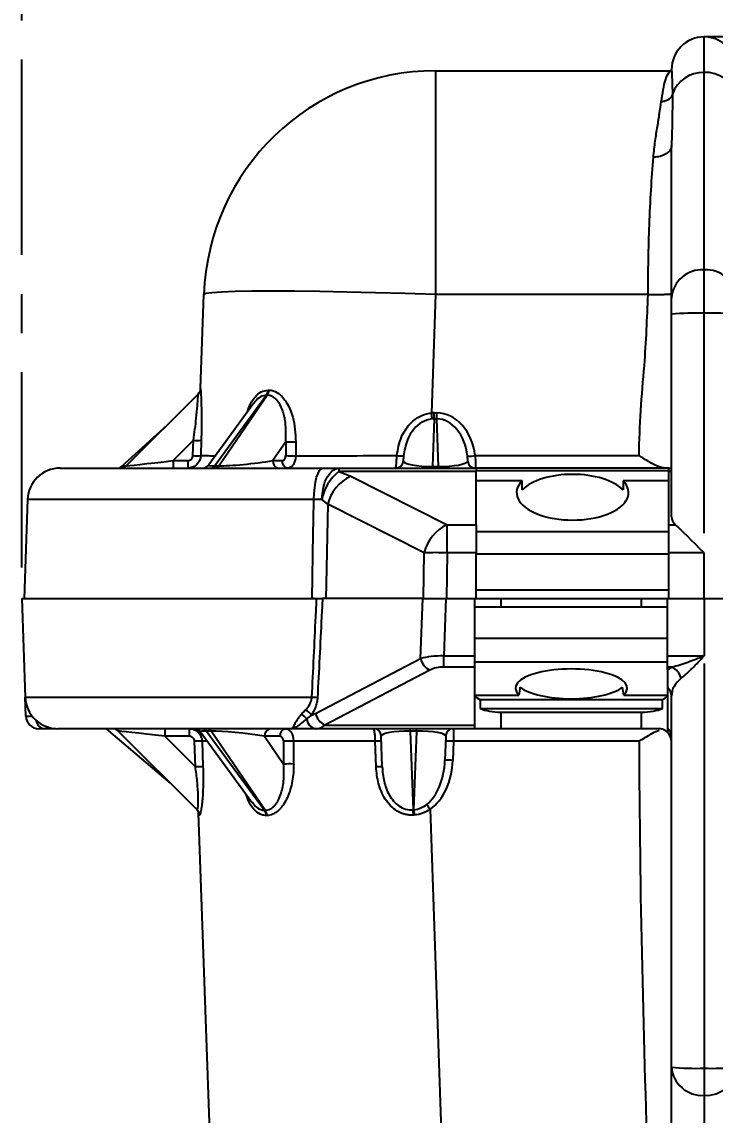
# Model space of a CAD drawing. Header units: millimetres. Extents: x 12 to 854, y 4 to 555.
# Drawn here: x 117.8 to 140.35, y 261.56 to 297.08 of the extents above; entities that cross this region are included whole.
import ezdxf

# ---------------------------------------------------------------- set-up
doc = ezdxf.new("R2010")
doc.units = ezdxf.units.MM
doc.linetypes.add('CENTER', pattern=[10.16, 6.35, -1.27, 1.27, -1.27])
doc.layers.add('DEFAULT_1', color=7, linetype='CENTER')
doc.styles.add('SLDTEXTSTYLE2', font='TXT', dxfattribs={"width": 0.75})
doc.dimstyles.new('SLDDIMSTYLE0', dxfattribs={"dimtxt": 6.614583, "dimasz": 3.556, "dimexe": 0, "dimexo": 0.0625, "dimgap": 1.653646, "dimtad": 1, "dimdec": 0, "dimlfac": 3, "dimrnd": 1e-09, "dimzin": 12, "dimdsep": 46, "dimtxsty": 'SLDTEXTSTYLE2', "dimblk1": 'CLOSED', "dimblk2": 'CLOSED', "dimsah": 1, "dimcen": 0.09, "dimadec": 0, "dimazin": 3, "dimtfac": 1, "dimtdec": 0, "dimtofl": 0, "dimtmove": 0, "dimatfit": 3, "dimldrblk": 'CLOSED', "dimfxl": 1, "dimfrac": 2, "dimtolj": 1, "dimtzin": 12, "dimarcsym": 0})

# ---------------------------------------------------------------- blocks, each defined once
blk = doc.blocks.new('_Closed')
at = {"color": 0, "linetype": 'ByBlock', "lineweight": -2}
for p, q in [((-1, 0.166667), (0, 0)), ((-1, 0.166667), (-1, -0.166667)), ((0, 0), (-1, -0.166667)), ((0, 0), (-1, 0))]:
    blk.add_line(p, q, dxfattribs=at)
blk = doc.blocks.new('_D')
at = {"layer": 'DEFAULT_1'}
for p, q in [((196.6, 336.443), (194.588, 336.443)), ((194.588, 336.443), (194.588, 325.933)), ((213.7, 336.443), (215.712, 336.443)), ((215.712, 336.443), (215.712, 325.933)), ((194.588, 325.933), (196.6, 325.933)), ((215.712, 325.933), (213.7, 325.933)), ((117.805, 279.346), (117.805, 325.592)), ((284.344, 279.346), (284.344, 325.592)), ((117.805, 324.592), (284.344, 324.592))]:
    blk.add_line(p, q, dxfattribs=at)
at = {"layer": 'DEFAULT_1', "xscale": 3.556, "yscale": 3.556, "rotation": 180}
blk.add_blockref('_Closed', (117.805, 324.592, -2.982), dxfattribs=at)
at = {"layer": 'DEFAULT_1', "xscale": 3.556, "yscale": 3.556}
blk.add_blockref('_Closed', (284.344, 324.592, -2.982), dxfattribs=at)
at = {"layer": 'DEFAULT_1', "char_height": 6.6146, "attachment_point": 1, "style": 'SLDTEXTSTYLE2'}
for s, insert in [('500', (197.819, 346.311)), ('19.7', (196.6, 334.46))]:
    blk.add_mtext(s, dxfattribs=dict(at, insert=insert))

msp = doc.modelspace()

# ---------------------------------------------------------------- linework, layer by layer
at = {"color": 7, "linetype": 'Continuous', "lineweight": 25}
for p, q in [((139.988, 295.435), (139.988, 296.592)), ((154.804, 296.592), (139.988, 296.592)), ((138.929, 295.521), (138.929, 295.533)), ((131.256, 295.491), (131.256, 288.219)), ((131.256, 295.491), (138.917, 295.491)), ((138.887, 295.479), (138.909, 295.485)), ((139.988, 289.022), (139.988, 295.435)), ((138.929, 288.105), (138.929, 293.053)), ((139.988, 287.614), (139.988, 289.022)), ((123.618, 285.162), (123.725, 288.219)), ((131.256, 288.219), (131.121, 284.368)), ((138.167, 288.219), (131.256, 288.219)), ((138.929, 287.577), (138.929, 288.105)), ((138.929, 280.992), (138.929, 287.577)), ((139.988, 280.463), (139.988, 287.614)), ((121.201, 282.654), (123.544, 284.997)), ((125.757, 284.949), (124.077, 282.654)), ((124.215, 282.654), (125.781, 284.949)), ((125.342, 284.68), (123.881, 282.683)), ((131.209, 284.181), (131.155, 282.633)), ((131.209, 284.181), (131.209, 284.373)), ((131.209, 284.373), (131.302, 284.373)), ((131.302, 284.181), (131.209, 284.181)), ((131.302, 284.181), (131.302, 284.373)), ((131.356, 282.633), (131.302, 284.181)), ((121.03, 282.618), (122.539, 283.991)), ((123.386, 283.484), (122.727, 282.824)), ((123.369, 282.987), (123.386, 283.484)), ((123.637, 283.483), (123.62, 282.986)), ((126.386, 283.438), (125.967, 282.824)), ((122.727, 282.824), (123.198, 282.824)), ((122.727, 282.824), (122.727, 282.579)), ((123.198, 282.824), (123.198, 282.579)), ((125.967, 282.824), (126.267, 282.824)), ((132.546, 282.988), (137.871, 282.988)), ((124.077, 282.654), (124.215, 282.654)), ((127.595, 282.579), (128.116, 282.579)), ((128.116, 282.579), (128.116, 282.471)), ((128.116, 282.579), (132.579, 282.579)), ((128.116, 282.471), (128.498, 282.319)), ((132.579, 282.471), (128.116, 282.471)), ((131.155, 282.633), (131.155, 282.579)), ((131.155, 282.633), (131.356, 282.633)), ((131.356, 282.633), (131.356, 282.579)), ((132.579, 282.579), (132.579, 282.471)), ((138.845, 282.579), (132.579, 282.579)), ((138.845, 282.494), (132.579, 282.494)), ((132.579, 280.742), (132.579, 282.471)), ((138.845, 282.579), (138.929, 282.579)), ((138.845, 282.471), (138.845, 282.579)), ((138.929, 282.471), (138.845, 282.471)), ((138.845, 280.742), (138.845, 282.471)), ((128.498, 282.319), (131.631, 280.742)), ((134.071, 282.172), (132.579, 282.172)), ((134.071, 281.87), (134.071, 282.172)), ((138.845, 282.172), (137.353, 282.172)), ((137.353, 282.172), (137.353, 281.87)), ((117.99, 281.558), (117.878, 278.346)), ((127.561, 281.559), (127.3, 281.558)), ((127.75, 281.406), (127.561, 281.559)), ((130.884, 279.829), (127.75, 281.406)), ((131.631, 280.742), (132.579, 280.742)), ((131.631, 279.829), (131.631, 280.742)), ((132.579, 280.742), (132.579, 279.829)), ((138.845, 280.742), (139.054, 280.742)), ((138.845, 279.829), (138.845, 280.742)), ((138.845, 280.511), (132.579, 280.511)), ((130.862, 278.346), (130.884, 279.829)), ((131.631, 279.829), (131.61, 278.346)), ((132.579, 279.829), (131.631, 279.829)), ((132.579, 278.346), (132.579, 279.829)), ((138.845, 279.781), (132.579, 279.781)), ((138.845, 278.346), (138.845, 279.829)), ((139.988, 279.829), (138.845, 279.829)), ((139.988, 278.346), (139.988, 279.829)), ((138.845, 278.617), (132.579, 278.617)), ((117.805, 278.346), (117.917, 275.134)), ((127.309, 278.346), (127.243, 278.346)), ((130.841, 278.346), (127.58, 278.346)), ((130.772, 276.391), (130.841, 278.346)), ((130.841, 278.346), (131.59, 278.346)), ((131.59, 278.346), (131.525, 276.476)), ((131.59, 278.346), (132.537, 278.346)), ((132.537, 278.346), (132.579, 278.346)), ((132.537, 276.476), (132.537, 278.346)), ((132.579, 278.346), (132.66, 278.346)), ((132.66, 278.346), (138.68, 278.346)), ((133.384, 278.346), (133.384, 278.075)), ((137.956, 278.075), (137.956, 278.346)), ((138.68, 278.346), (138.802, 278.346)), ((138.802, 276.476), (138.802, 278.346)), ((138.802, 278.346), (139.988, 278.346)), ((139.988, 278.346), (141.004, 278.346)), ((139.988, 278.346), (139.988, 276.476)), ((132.537, 278.075), (138.802, 278.075)), ((132.537, 277.06), (138.802, 277.06)), ((127.357, 274.608), (130.772, 276.391)), ((131.525, 276.476), (132.537, 276.476)), ((131.525, 276.115), (131.525, 276.476)), ((132.537, 276.115), (132.537, 276.476)), ((138.802, 276.476), (139.988, 276.476)), ((138.802, 276.115), (138.802, 276.476)), ((131.072, 276.016), (127.657, 274.233)), ((132.537, 276.115), (131.525, 276.115)), ((132.537, 276.289), (138.802, 276.289)), ((132.537, 274.233), (132.537, 276.115)), ((138.945, 276.115), (138.802, 276.115)), ((138.802, 276.028), (138.802, 276.115)), ((139.988, 276.229), (139.988, 263.083)), ((138.802, 275.448), (138.802, 274.126)), ((117.938, 274.521), (117.917, 275.134)), ((132.537, 275.207), (133.966, 275.207)), ((132.706, 275.057), (138.633, 275.057)), ((132.706, 275.057), (132.706, 274.77)), ((137.374, 275.207), (138.802, 275.207)), ((138.633, 274.77), (138.633, 275.057)), ((138.929, 263.12), (138.929, 275.18)), ((132.706, 274.77), (138.633, 274.77)), ((133.384, 274.653), (133.384, 274.113)), ((133.384, 274.653), (137.956, 274.653)), ((137.956, 274.113), (137.956, 274.653)), ((127.657, 274.233), (132.537, 274.233)), ((132.537, 274.113), (132.537, 274.233)), ((118.547, 274.113), (118.362, 274.113)), ((118.916, 274.113), (118.547, 274.113)), ((120.551, 274.113), (122.63, 272.349)), ((123.5, 271.479), (120.94, 274.038)), ((122.454, 274.113), (122.454, 273.868)), ((123.246, 273.868), (122.454, 273.868)), ((122.454, 273.868), (123.447, 272.875)), ((123.246, 274.113), (123.246, 273.868)), ((123.617, 274.009), (125.283, 271.732)), ((123.96, 274.038), (123.811, 274.038)), ((123.811, 274.038), (125.696, 271.462)), ((125.718, 271.462), (123.96, 274.038)), ((125.698, 273.868), (126.316, 272.963)), ((126.195, 273.868), (125.698, 273.868)), ((127.363, 274.113), (126.568, 274.113)), ((132.537, 274.113), (127.363, 274.113)), ((129.524, 272.875), (129.489, 273.868)), ((130.433, 274.038), (130.433, 274.113)), ((130.644, 274.038), (130.433, 274.038)), ((130.433, 274.038), (130.523, 271.479)), ((130.555, 271.481), (130.644, 274.038)), ((130.644, 274.038), (130.644, 274.113)), ((131.589, 273.868), (131.561, 273.084)), ((131.842, 274.113), (131.837, 273.704)), ((133.384, 274.113), (132.537, 274.113)), ((137.956, 274.113), (133.384, 274.113)), ((138.506, 274.113), (137.956, 274.113)), ((138.802, 274.126), (138.802, 273.992)), ((123.447, 272.875), (123.418, 273.705)), ((123.665, 273.707), (123.694, 272.877)), ((129.327, 272.877), (129.298, 273.707)), ((131.837, 273.704), (131.815, 273.084)), ((137.873, 273.704), (131.837, 273.704)), ((124.57, 242.218), (123.551, 271.385)), ((131.078, 271.498), (132.101, 242.218)), ((138.929, 259.217), (138.929, 263.12)), ((139.988, 263.083), (139.988, 262.203)), ((139.988, 262.203), (139.988, 258.3))]:
    msp.add_line(p, q, dxfattribs=at)
at = {"color": 7, "linetype": 'Continuous', "lineweight": 25, "flags": 128}
for points in [[(131.256, 288.219), (130.273, 288.251), (129.308, 288.278), (128.376, 288.299), (127.493, 288.315), (126.674, 288.324), (125.934, 288.327), (125.284, 288.324), (124.737, 288.315), (124.301, 288.299), (123.984, 288.278), (123.79, 288.251), (123.725, 288.219)], [(127.3, 281.558), (127.308, 281.759), (127.326, 281.951), (127.353, 282.128), (127.39, 282.282), (127.434, 282.409), (127.485, 282.502), (127.539, 282.56), (127.595, 282.579)], [(127.561, 281.559), (127.575, 281.76), (127.609, 281.952), (127.661, 282.129), (127.73, 282.283), (127.814, 282.409), (127.908, 282.502), (128.01, 282.56), (128.116, 282.579)], [(127.243, 278.346), (127.281, 280.461), (127.288, 280.89), (127.3, 281.558)], [(127.75, 281.406), (127.741, 280.89), (127.703, 278.825), (127.694, 278.346)]]:
    msp.add_lwpolyline(points, dxfattribs=at)
at = {"color": 7, "linetype": 'Continuous', "lineweight": 25}
for centre, radius, start, end in [((139.988, 295.533), 1.058, 90, 180), ((139.988, 295.533), 1.058, 9.2818, 90), ((131.256, 287.956), 7.535, 90, 178), ((139.942, 294.397), 1.038, 87.4591, 161.2746), ((140.04, 294.411), 1.025, 14.3846, 92.9107), ((139.921, 288.029), 0.995, 86.1887, 175.5981), ((140.054, 288.029), 0.995, 4.4019, 93.8113), ((139.723, 280.005), 7.614, 88.0109, 95.9867), ((140.252, 280.005), 7.614, 84.0133, 91.9891), ((123.367, 285.171), 0.252, 314.5261, 357.9739), ((123.365, 285.176), 0.254, 315, 358), ((125.5, 285.123), 0.31, 326.0777, 358.8592), ((125.523, 285.121), 0.311, 326.354, 359.0751), ((182.893, 289.154), 51.993, 185.2814, 185.4928), ((123.523, 285.942), 2.462, 266.8072, 272.6564), ((126.591, 287.342), 3.909, 266.9911, 271.7843), ((123.506, 285.445), 2.462, 266.8072, 272.6564), ((126.189, 282.799), 0.224, 173.4535, 258.9719), ((126.489, 282.799), 0.224, 173.4535, 258.9719), ((126.588, 286.893), 3.913, 266.9968, 271.7785), ((129.954, 282.833), 0.254, 270.0147, 355.5484), ((130.241, 285.144), 2.172, 263.5514, 269.2744), ((132.227, 285.102), 2.138, 271.7908, 278.5594), ((132.554, 282.833), 0.254, 186.1964, 269.9582), ((119.048, 281.521), 1.058, 90, 178), ((120.859, 282.806), 0.254, 297.5677, 312.3153), ((121.022, 282.833), 0.254, 270, 315), ((123.676, 282.833), 0.254, 270, 328.3958), ((123.943, 282.738), 0.159, 272.7971, 327.9253), ((124.08, 282.738), 0.159, 272.7971, 327.9253), ((129.057, 281.273), 1.523, 128.1313, 169.1711), ((129.077, 281.082), 1.366, 115.0826, 166.2719), ((132.211, 279.505), 1.366, 115.0826, 166.2719), ((131.258, 257.106), 22.727, 89.0572, 90.9428), ((131.319, 276.521), 0.562, 193.3038, 243.8551), ((138.701, 275.612), 0.559, 14.3286, 64.1421), ((138.573, 275.175), 0.356, 0.7373, 49.9759), ((118.975, 275.171), 1.058, 182, 270), ((126.905, 269.957), 5.188, 84.339, 86.3494), ((126.594, 274.003), 0.646, 42.3582, 62.8541), ((126.614, 274.105), 0.753, 36.6857, 56.2072), ((127.063, 275.171), 0.635, 284.0504, 297.5723), ((127.904, 274.737), 0.562, 193.3038, 243.8551), ((118.362, 274.536), 0.423, 182, 270), ((127.415, 274.452), 0.344, 182.3533, 261.2676), ((120.761, 273.859), 0.254, 45, 90), ((123.412, 273.859), 0.254, 31.1217, 90), ((123.676, 273.954), 0.159, 32.0747, 87.2029), ((123.825, 273.954), 0.159, 32.0747, 87.2029), ((125.921, 273.893), 0.224, 101.0281, 186.5465), ((126.417, 273.893), 0.224, 101.0281, 186.5465), ((129.235, 273.859), 0.254, 2, 90), ((131.842, 273.859), 0.254, 90, 178), ((138.573, 273.853), 0.356, 0.7373, 49.9759), ((138.506, 273.689), 0.423, 0, 45.573), ((123.562, 270.855), 2.854, 87.928, 92.8927), ((126.516, 269.799), 3.913, 88.2215, 93.0032), ((129.385, 272.424), 1.286, 85.1015, 93.866), ((131.71, 271.883), 1.825, 86.0129, 93.9871), ((123.591, 270.024), 2.854, 87.928, 92.8927), ((126.521, 269.062), 3.906, 88.2119, 93.0126), ((129.414, 271.594), 1.286, 85.1015, 93.866), ((131.688, 271.263), 1.825, 86.0129, 93.9871), ((123.319, 271.303), 0.252, 1.8206, 44.9781), ((123.322, 271.301), 0.252, 1.789, 44.9753), ((125.439, 271.289), 0.31, 1.1311, 33.9099), ((125.46, 271.29), 0.311, 0.9346, 33.6585), ((128.032, 271.125), 2.516, 4.1936, 8.0912), ((127.911, 271.127), 2.667, 3.9521, 7.6265), ((123.767, 266.571), 8.816, 33.9736, 35.2032), ((139.723, 270.692), 7.614, 264.0133, 271.9891), ((139.921, 263.196), 0.995, 184.4019, 273.8113), ((140.252, 270.692), 7.614, 268.0109, 275.9867), ((140.054, 263.196), 0.995, 266.1887, 355.5981)]:
    msp.add_arc(centre, radius, start, end, dxfattribs=at)
at = {"color": 8, "linetype": 'Continuous', "lineweight": 25}
msp.add_arc((118.586, 274.432), 0.322, 188.7747, 263.0629, dxfattribs=at)
at = {"color": 7, "linetype": 'Continuous', "lineweight": 25}
for centre, major_axis, ratio, start_param, end_param in [((123.301, 283.365), (0.243, 1.632), 0.002262, 0.003054, 0.076874), ((131.57, 293.153), (7.393, 7.655), 0.398934, 3.50715, 3.511539), ((131.443, 293.333), (7.112, 7.714), 0.397652, 3.490793, 3.495182), ((131.187, 282.76), (0.054, 1.612), 0.766333, 0.025686, 0.096682), ((131.187, 282.769), (0.048, 1.412), 0.695099, 0.025847, 0.096843), ((131.325, 282.76), (-0.054, 1.612), 0.766333, 4.828595, 6.257499), ((131.325, 282.769), (-0.048, 1.412), 0.695099, 4.828434, 6.257339), ((132.201, 320.155), (2.283, 223.057), 0.02472, 1.736409, 1.738468), ((132.38, 320.164), (2.463, 223.057), 0.023915, 1.736476, 1.738535), ((122.77, 282.833), (1.569, 0.18), 0.00247, 3.138483, 4.684599), ((125.302, 282.833), (1.289, 0.15), 0.076652, 3.699124, 5.24524), ((131.083, 283.003), (7.54, 0.015), 0.001957, 4.093728, 4.567942), ((131.189, 282.833), (0.983, 0.011), 0.203339, 3.187014, 4.675561), ((131.322, 282.833), (0.983, -0.011), 0.203339, 4.749217, 6.198189), ((135.712, 281.785), (1.82, 0), 0.491125, 2.693558, 6.73122), ((135.712, 281.483), (1.82, 0), 0.491125, 0.448035, 2.693558), ((139.988, 280.992), (1.058, 0), 0.5, 3.141593, 3.633022), ((139.988, 279.792), (1.058, -1.058), 0.017455, 1.58825, 2.667617), ((131.512, 276.153), (1.059, -0.012), 0.305406, 1.56239, 2.348397), ((131.512, 275.777), (0.635, 0.009), 0.531579, 1.543211, 2.329218), ((135.67, 275.428), (1.82, 0), 0.344328, 5.923746, 9.784217), ((139.988, 275.555), (1.482, 0), 0.532194, 2.351266, 2.498092), ((139.988, 275.18), (1.058, 0), 0.759031, 2.351266, 3.141593), ((135.67, 273.348), (0, 5.287), 0.344328, 1.159054, 1.211357), ((135.67, 275.714), (1.82, 0), 0.344328, 3.553335, 5.871443), ((135.67, 273.348), (0, 5.287), 0.344328, 5.071828, 5.124131), ((133.384, 275.232), (0.847, 0), 0.344328, 3.224585, 3.785094), ((137.956, 275.232), (0.847, 0), 0.344328, 5.639684, 6.200193), ((133.384, 274.945), (0.847, 0), 0.344328, 3.785094, 4.712389), ((137.956, 274.945), (0.847, 0), 0.344328, 4.712389, 5.639684), ((127.363, 275.171), (0, 1.058), 0.6, 3.141593, 3.622819), ((122.497, 273.859), (1.557, -0.18), 0.002487, 1.598612, 3.144728), ((125.039, 273.859), (1.279, -0.15), 0.077195, 1.038545, 2.584661), ((130.464, 273.859), (0.975, -0.01), 0.184037, 1.603864, 3.14998), ((130.614, 273.859), (0.975, 0.01), 0.184037, 6.274798, 7.820914), ((132.129, 236.537), (-2.283, 223.057), 0.02472, 1.403125, 1.406506), ((131.011, 273.689), (7.54, -0.015), 0.001957, 1.799925, 2.189457), ((132.308, 236.528), (-2.463, 223.057), 0.023915, 1.403058, 1.406439), ((130.588, 273.119), (0.055, 1.619), 0.601027, 3.601504, 4.71089), ((130.588, 273.128), (0.061, 1.799), 0.682205, 3.601391, 4.710776), ((131.508, 263.258), (-7.393, 7.655), 0.398934, 5.913436, 5.91743), ((131.376, 263.424), (-3.246, 7.464), 0.950166, 5.959415, 5.963587), ((131.376, 263.244), (-7.822, 8.085), 0.000527, 6.211583, 6.215755), ((131.381, 263.079), (-7.112, 7.714), 0.397652, 5.929793, 5.933787), ((131.376, 263.244), (-2.097, 7.85), 0.923437, 6.108285, 6.112457)]:
    msp.add_ellipse(centre, major_axis=major_axis, ratio=ratio, start_param=start_param, end_param=end_param, dxfattribs=at)
at = {"color": 8, "linetype": 'Continuous', "lineweight": 25}
for centre, major_axis, ratio, start_param, end_param in [((131.083, 283.003), (7.54, 0.015), 0.001957, 3.285115, 3.528937), ((125.208, 282.833), (1.329, 0.156), 0.067235, 3.091052, 3.686709), ((118.997, 274.536), (1.058, 0.015), 0.005779, 3.141714, 3.768806), ((124.933, 273.859), (1.318, -0.156), 0.067704, 2.597031, 3.193574), ((131.011, 273.689), (7.54, -0.015), 0.001957, 2.82852, 2.913827)]:
    msp.add_ellipse(centre, major_axis=major_axis, ratio=ratio, start_param=start_param, end_param=end_param, dxfattribs=at)
at = {"color": 7, "linetype": 'Continuous', "lineweight": 25}
for points, knots in [([(138.594, 294.481), (138.637, 294.749), (138.721, 295.276), (138.832, 295.412), (138.887, 295.479)], [0, 0, 0, 0, 0.50646, 1, 1, 1, 1]), ([(138.929, 295.521), (138.929, 295.516), (138.928, 295.508), (138.922, 295.498), (138.917, 295.491), (138.91, 295.485), (138.9, 295.48), (138.892, 295.479), (138.887, 295.479)], [0, 0, 0, 0, 0.239469, 0.368374, 0.500011, 0.631646, 0.760546, 1, 1, 1, 1]), ([(138.929, 295.521), (138.93, 295.522), (138.931, 295.523), (138.938, 295.387), (138.947, 295.141), (138.954, 294.87), (138.958, 294.731)], [0, 0, 0, 0, 0.2264745, 0.4685985, 0.7264341, 1, 1, 1, 1]), ([(138.34, 292.683), (138.358, 292.86), (138.395, 293.213), (138.473, 293.686), (138.541, 294.118), (138.576, 294.36), (138.594, 294.481)], [0, 0, 0, 0, 0.249854, 0.500147, 0.750272, 1, 1, 1, 1]), ([(138.958, 294.731), (138.945, 294.697), (138.918, 294.628), (138.83, 294.547), (138.718, 294.492), (138.634, 294.485), (138.594, 294.481)], [0, 0, 0, 0, 0.242887, 0.5, 0.757113, 1, 1, 1, 1]), ([(138.958, 294.731), (138.957, 294.488), (138.954, 294.003), (138.938, 293.369), (138.929, 293.053)], [0, 0, 0, 0, 0.499794, 1, 1, 1, 1]), ([(138.929, 293.053), (138.921, 293.006), (138.909, 292.934), (138.836, 292.848), (138.76, 292.789), (138.665, 292.741), (138.528, 292.695), (138.414, 292.688), (138.34, 292.683)], [0, 0, 0, 0, 0.239455, 0.368358, 0.499997, 0.631637, 0.760541, 1, 1, 1, 1]), ([(138.167, 288.219), (138.169, 288.595), (138.174, 289.366), (138.208, 290.511), (138.261, 291.651), (138.313, 292.334), (138.34, 292.683)], [0, 0, 0, 0, 0.233305, 0.477697, 0.733242, 1, 1, 1, 1]), ([(137.871, 282.988), (137.884, 283.476), (137.91, 284.455), (138.085, 286.194), (138.136, 287.451), (138.167, 288.219)], [0, 0, 0, 0, 0.279726, 0.560147, 1, 1, 1, 1]), ([(138.167, 288.219), (138.263, 288.219), (138.411, 288.22), (138.588, 288.223), (138.71, 288.226), (138.808, 288.231), (138.903, 288.237), (138.919, 288.242), (138.929, 288.245)], [0, 0, 0, 0, 0.239457, 0.368361, 0.5, 0.631639, 0.760543, 1, 1, 1, 1]), ([(123.386, 283.484), (123.419, 283.726), (123.473, 284.122), (123.514, 284.59), (123.532, 284.856), (123.54, 284.966), (123.542, 284.987), (123.543, 284.992)], [0, 0, 0, 0, 0.381453, 0.622232, 0.806459, 0.953359, 1, 1, 1, 1]), ([(123.618, 285.162), (123.618, 285.157), (123.618, 285.135), (123.624, 285.014), (123.638, 284.72), (123.653, 284.2), (123.643, 283.754), (123.637, 283.483)], [0, 0, 0, 0, 0.049498, 0.203502, 0.391539, 0.630454, 1, 1, 1, 1]), ([(126.386, 283.438), (126.392, 283.683), (126.403, 284.079), (126.264, 284.546), (126.096, 284.809), (125.927, 284.933), (125.821, 284.945), (125.781, 284.949)], [0, 0, 0, 0, 0.370806, 0.599717, 0.774929, 0.914931, 1, 1, 1, 1]), ([(125.833, 285.116), (125.882, 285.112), (126.011, 285.099), (126.227, 284.964), (126.456, 284.673), (126.67, 284.155), (126.697, 283.708), (126.713, 283.435)], [0, 0, 0, 0, 0.090336, 0.2369, 0.415349, 0.641891, 1, 1, 1, 1]), ([(129.997, 282.986), (130.033, 283.193), (130.097, 283.56), (130.376, 283.993), (130.7, 284.257), (130.959, 284.347), (131.095, 284.366), (131.117, 284.368), (131.121, 284.368)], [0, 0, 0, 0, 0.3252183, 0.5753264, 0.7848747, 0.9657311, 0.993723, 1, 1, 1, 1]), ([(131.139, 284.177), (131.136, 284.177), (131.024, 284.165), (130.913, 284.126), (130.719, 284.016), (130.524, 283.848), (130.296, 283.469), (130.243, 283.153), (130.214, 282.972)], [0, 0, 0, 0, 0.006049, 0.204967, 0.207949, 0.414399, 0.666006, 1, 1, 1, 1]), ([(123.198, 282.824), (123.21, 282.825), (123.24, 282.827), (123.286, 282.845), (123.33, 282.882), (123.361, 282.931), (123.366, 282.968), (123.369, 282.987)], [0, 0, 0, 0, 0.128593, 0.348071, 0.565691, 0.78284, 1, 1, 1, 1]), ([(123.62, 282.986), (123.613, 282.939), (123.601, 282.845), (123.525, 282.722), (123.416, 282.631), (123.3, 282.585), (123.226, 282.581), (123.198, 282.579)], [0, 0, 0, 0, 0.217867, 0.435546, 0.653169, 0.87201, 1, 1, 1, 1]), ([(126.267, 282.824), (126.274, 282.825), (126.295, 282.827), (126.328, 282.845), (126.358, 282.881), (126.379, 282.93), (126.382, 282.967), (126.383, 282.986)], [0, 0, 0, 0, 0.1261946, 0.3470241, 0.565214, 0.7825957, 1, 1, 1, 1]), ([(126.71, 282.982), (126.706, 282.935), (126.698, 282.842), (126.651, 282.72), (126.583, 282.63), (126.51, 282.585), (126.463, 282.581), (126.446, 282.579)], [0, 0, 0, 0, 0.218418, 0.436506, 0.654657, 0.874595, 1, 1, 1, 1]), ([(129.954, 282.579), (129.956, 282.581), (129.962, 282.586), (129.972, 282.636), (129.983, 282.728), (129.992, 282.85), (129.995, 282.941), (129.997, 282.986)], [0, 0, 0, 0, 0.1436468, 0.3612737, 0.5766884, 0.7904123, 1, 1, 1, 1]), ([(130.214, 282.972), (130.213, 282.956), (130.21, 282.923), (130.208, 282.878), (130.207, 282.843), (130.206, 282.821), (130.207, 282.816), (130.207, 282.814)], [0, 0, 0, 0, 0.198298, 0.412902, 0.635521, 0.858193, 1, 1, 1, 1]), ([(132.302, 282.806), (132.302, 282.809), (132.303, 282.816), (132.303, 282.844), (132.301, 282.883), (132.298, 282.925), (132.295, 282.954), (132.294, 282.965)], [0, 0, 0, 0, 0.198048, 0.421495, 0.64622, 0.863111, 1, 1, 1, 1]), ([(132.546, 282.988), (132.547, 282.957), (132.55, 282.878), (132.554, 282.762), (132.556, 282.658), (132.556, 282.591), (132.555, 282.583), (132.554, 282.579)], [0, 0, 0, 0, 0.145266, 0.363591, 0.581779, 0.79939, 1, 1, 1, 1]), ([(138.706, 282.579), (138.659, 282.586), (138.542, 282.603), (138.283, 282.733), (138.047, 282.877), (137.897, 282.971), (137.872, 282.987), (137.871, 282.988)], [0, 0, 0, 0, 0.202621, 0.499059, 0.915946, 0.996454, 1, 1, 1, 1]), ([(119.048, 282.579), (119.07, 282.579), (119.115, 282.579), (119.492, 282.579), (120.157, 282.579), (121.171, 282.579), (122.462, 282.579), (123.989, 282.579), (125.707, 282.579), (126.966, 282.579), (127.595, 282.579)], [0, 0, 0, 0, 0.1076557, 0.2153197, 0.3463734, 0.4774311, 0.6080942, 0.7387572, 0.8693806, 1, 1, 1, 1]), ([(127.3, 281.558), (126.615, 281.558), (125.243, 281.558), (123.372, 281.558), (121.709, 281.558), (120.302, 281.558), (119.198, 281.558), (118.434, 281.558), (118.047, 281.558), (118.007, 281.558), (117.99, 281.558)], [0, 0, 0, 0, 0.130642, 0.261288, 0.391944, 0.5226, 0.653681, 0.784758, 0.912604, 1, 1, 1, 1]), ([(117.805, 278.346), (117.805, 278.346), (117.889, 278.346), (118.078, 278.346), (118.1, 278.346), (118.147, 278.346), (118.172, 278.346), (118.25, 278.346), (118.307, 278.346), (118.493, 278.346), (118.637, 278.346), (119.129, 278.346), (119.532, 278.346), (120.127, 278.346), (120.249, 278.346), (120.503, 278.346), (120.633, 278.346), (120.903, 278.346), (121.042, 278.346), (121.256, 278.346), (121.329, 278.346), (121.476, 278.346), (121.55, 278.346), (121.928, 278.346), (122.245, 278.346), (122.741, 278.346), (122.909, 278.346), (123.167, 278.346), (123.253, 278.346), (123.428, 278.346), (123.517, 278.346), (123.96, 278.346), (124.324, 278.346), (124.886, 278.346), (125.076, 278.346), (125.364, 278.346), (125.461, 278.346), (125.655, 278.346), (125.752, 278.346), (126.246, 278.346), (126.649, 278.346), (127.168, 278.346), (127.28, 278.346), (127.391, 278.346)], [0.1705302, 0.1705302, 0.1705302, 0.1705302, 0.2955302, 0.2955302, 0.3111552, 0.3111552, 0.3267802, 0.3267802, 0.3580302, 0.3580302, 0.4205302, 0.4205302, 0.5455302, 0.5455302, 0.5767802, 0.5767802, 0.6080302, 0.6080302, 0.6392802, 0.6392802, 0.6549052, 0.6549052, 0.6705302, 0.6705302, 0.7330302, 0.7330302, 0.7642802, 0.7642802, 0.7799052, 0.7799052, 0.7955302, 0.7955302, 0.8580302, 0.8580302, 0.8892802, 0.8892802, 0.9049052, 0.9049052, 0.9205302, 0.9205302, 0.9830302, 0.9830302, 1, 1, 1, 1]), ([(117.878, 278.346), (117.897, 278.346), (117.936, 278.346), (118.249, 278.346), (118.721, 278.346), (119.318, 278.346), (119.987, 278.346), (120.777, 278.346), (121.679, 278.346), (122.679, 278.346), (123.758, 278.346), (124.905, 278.346), (126.066, 278.346), (126.864, 278.346), (127.243, 278.346)], [0, 0, 0, 0, 0.0948448, 0.1930236, 0.2933327, 0.3713064, 0.4504997, 0.530743, 0.6109751, 0.6912198, 0.7714557, 0.8500281, 0.9285919, 1, 1, 1, 1]), ([(127.235, 275.134), (127.257, 275.571), (127.278, 276.008), (127.299, 276.444), (127.321, 276.881), (127.342, 277.318), (127.363, 277.755), (127.372, 277.952), (127.382, 278.149), (127.391, 278.346)], [0, 0, 0, 0, 0.003940282, 0.003940282, 0.003940282, 0.00788058, 0.00788058, 0.00788058, 0.009659225, 0.009659225, 0.009659225, 0.009659225]), ([(127.391, 278.346), (127.427, 278.346), (127.461, 278.346), (127.524, 278.346), (127.553, 278.346), (127.58, 278.346)], [0, 0, 0, 0, 0.5, 0.5, 1, 1, 1, 1]), ([(127.58, 278.346), (127.569, 278.144), (127.559, 277.942), (127.549, 277.74), (127.527, 277.303), (127.505, 276.866), (127.483, 276.429), (127.461, 275.993), (127.439, 275.556), (127.416, 275.119)], [0, 0, 0, 0, 0.001823286, 0.001823286, 0.001823286, 0.005764055, 0.005764055, 0.005764055, 0.009704824, 0.009704824, 0.009704824, 0.009704824]), ([(138.945, 276.115), (139.028, 276.137), (139.112, 276.163), (139.284, 276.219), (139.371, 276.249), (139.633, 276.342), (139.811, 276.409), (139.988, 276.476)], [0, 0, 0, 0, 0.25, 0.25, 0.5, 0.5, 1, 1, 1, 1]), ([(139.243, 275.75), (139.301, 275.794), (139.36, 275.846), (139.483, 275.959), (139.546, 276.019), (139.67, 276.144), (139.733, 276.209), (139.86, 276.341), (139.924, 276.409), (139.988, 276.476)], [0, 0, 0, 0, 0.25, 0.25, 0.5, 0.5, 0.75, 0.75, 1, 1, 1, 1]), ([(138.802, 276.028), (138.802, 275.948), (138.802, 275.843), (138.802, 275.685), (138.802, 275.632), (138.802, 275.533), (138.802, 275.487), (138.802, 275.448)], [0, 0, 0, 0, 0.5, 0.5, 0.75, 0.75, 1, 1, 1, 1]), ([(117.917, 275.134), (117.917, 275.134), (117.918, 275.134), (117.921, 275.134), (117.929, 275.134), (117.945, 275.134), (117.987, 275.134), (118.029, 275.134), (118.113, 275.134), (118.145, 275.134), (118.215, 275.134), (118.253, 275.134), (118.379, 275.134), (118.476, 275.134), (118.805, 275.134), (119.075, 275.134), (119.558, 275.134), (119.732, 275.134), (120.106, 275.134), (120.303, 275.134), (120.927, 275.134), (121.384, 275.134), (122.132, 275.134), (122.391, 275.134), (122.797, 275.134), (122.934, 275.134), (123.213, 275.134), (123.354, 275.134), (124.066, 275.134), (124.663, 275.134), (125.599, 275.134), (125.918, 275.134), (126.406, 275.134), (126.571, 275.134), (126.902, 275.134), (127.068, 275.134), (127.235, 275.134)], [0, 0, 0, 0, 0.015625, 0.015625, 0.03125, 0.0625, 0.0625, 0.125, 0.125, 0.15625, 0.15625, 0.1875, 0.1875, 0.25, 0.25, 0.375, 0.375, 0.4375, 0.4375, 0.5, 0.5, 0.625, 0.625, 0.6875, 0.6875, 0.71875, 0.71875, 0.75, 0.75, 0.875, 0.875, 0.9375, 0.9375, 0.96875, 0.96875, 1, 1, 1, 1]), ([(127.033, 274.731), (127.083, 274.782), (127.129, 274.839), (127.185, 274.941), (127.2, 274.977), (127.224, 275.052), (127.232, 275.093), (127.235, 275.134)], [0, 0, 0, 0, 0.5, 0.5, 0.75, 0.75, 1, 1, 1, 1]), ([(127.416, 275.119), (127.414, 275.065), (127.407, 275.012), (127.385, 274.91), (127.37, 274.86), (127.317, 274.717), (127.271, 274.632), (127.218, 274.555)], [0, 0, 0, 0, 0.25, 0.25, 0.5, 0.5, 1, 1, 1, 1]), ([(126.889, 274.578), (126.836, 274.515), (126.792, 274.453), (126.719, 274.34), (126.69, 274.289), (126.642, 274.203), (126.624, 274.169), (126.594, 274.124), (126.581, 274.113), (126.568, 274.113)], [0, 0, 0, 0, 0.25, 0.25, 0.5, 0.5, 0.75, 0.75, 1, 1, 1, 1]), ([(127.072, 274.438), (127.013, 274.393), (126.96, 274.348), (126.864, 274.269), (126.821, 274.233), (126.701, 274.145), (126.635, 274.113), (126.568, 274.113)], [0, 0, 0, 0, 0.25, 0.25, 0.5, 0.5, 1, 1, 1, 1]), ([(126.568, 274.113), (126.011, 274.113), (125.476, 274.113), (124.449, 274.113), (123.956, 274.113), (123.251, 274.113), (123.024, 274.113), (122.586, 274.113), (122.376, 274.113), (121.77, 274.113), (121.399, 274.113), (120.893, 274.113), (120.732, 274.113), (120.432, 274.113), (120.293, 274.113), (119.905, 274.113), (119.687, 274.113), (119.423, 274.113), (119.345, 274.113), (119.21, 274.113), (119.154, 274.113), (119.02, 274.113), (118.975, 274.113), (118.975, 274.113)], [0, 0, 0, 0, 0.125, 0.125, 0.25, 0.25, 0.3125, 0.3125, 0.375, 0.375, 0.5, 0.5, 0.5625, 0.5625, 0.625, 0.625, 0.75, 0.75, 0.8125, 0.8125, 0.875, 0.875, 1, 1, 1, 1]), ([(123.246, 274.113), (123.3, 274.113), (123.352, 274.102), (123.452, 274.062), (123.498, 274.033), (123.614, 273.921), (123.661, 273.816), (123.665, 273.707)], [0, 0, 0, 0, 0.25, 0.25, 0.5, 0.5, 1, 1, 1, 1]), ([(123.418, 273.705), (123.416, 273.749), (123.397, 273.792), (123.333, 273.851), (123.29, 273.868), (123.246, 273.868)], [0, 0, 0, 0, 0.5, 0.5, 1, 1, 1, 1]), ([(126.311, 273.706), (126.311, 273.75), (126.298, 273.792), (126.255, 273.851), (126.225, 273.868), (126.195, 273.868)], [0, 0, 0, 0, 0.5, 0.5, 1, 1, 1, 1]), ([(126.374, 274.113), (126.409, 274.113), (126.442, 274.102), (126.505, 274.063), (126.534, 274.033), (126.606, 273.922), (126.636, 273.818), (126.638, 273.71)], [0, 0, 0, 0, 0.25, 0.25, 0.5, 0.5, 1, 1, 1, 1]), ([(129.298, 273.707), (129.297, 273.762), (129.295, 273.815), (129.287, 273.913), (129.282, 273.958), (129.27, 274.032), (129.264, 274.062), (129.25, 274.102), (129.242, 274.113), (129.235, 274.113)], [0, 0, 0, 0, 0.25, 0.25, 0.5, 0.5, 0.75, 0.75, 1, 1, 1, 1]), ([(137.873, 273.704), (137.874, 273.705), (137.897, 273.719), (138.044, 273.812), (138.273, 273.958), (138.458, 274.039), (138.53, 274.07)], [0, 0, 0, 0, 0.004665, 0.101147, 0.650953, 1, 1, 1, 1]), ([(138.802, 273.992), (138.802, 273.992), (138.795, 273.999), (138.769, 274.021), (138.75, 274.037), (138.7, 274.067), (138.668, 274.082), (138.595, 274.105), (138.553, 274.113), (138.506, 274.113)], [0, 0, 0, 0, 0.25, 0.25, 0.5, 0.5, 0.75, 0.75, 1, 1, 1, 1]), ([(123.5, 271.479), (123.507, 271.471), (123.514, 271.479), (123.526, 271.522), (123.531, 271.556), (123.536, 271.624), (123.538, 271.649), (123.54, 271.703), (123.54, 271.732), (123.541, 271.823), (123.54, 271.89), (123.535, 272.029), (123.531, 272.101), (123.52, 272.251), (123.514, 272.328), (123.491, 272.56), (123.471, 272.716), (123.447, 272.875)], [0, 0, 0, 0, 0.125, 0.125, 0.25, 0.25, 0.3125, 0.3125, 0.375, 0.375, 0.5, 0.5, 0.625, 0.625, 0.75, 0.75, 1, 1, 1, 1]), ([(123.694, 272.877), (123.701, 272.691), (123.703, 272.509), (123.698, 272.243), (123.695, 272.154), (123.687, 271.984), (123.682, 271.902), (123.669, 271.747), (123.661, 271.673), (123.649, 271.575), (123.644, 271.544), (123.635, 271.486), (123.63, 271.46), (123.621, 271.412), (123.616, 271.392), (123.607, 271.357), (123.602, 271.342), (123.589, 271.309), (123.581, 271.301), (123.574, 271.309)], [0, 0, 0, 0, 0.25, 0.25, 0.375, 0.375, 0.5, 0.5, 0.625, 0.625, 0.6875, 0.6875, 0.75, 0.75, 0.8125, 0.8125, 0.875, 0.875, 1, 1, 1, 1]), ([(125.718, 271.462), (125.778, 271.462), (125.834, 271.478), (125.915, 271.523), (125.941, 271.541), (125.99, 271.582), (126.013, 271.606), (126.079, 271.682), (126.118, 271.742), (126.184, 271.871), (126.212, 271.941), (126.281, 272.16), (126.307, 272.315), (126.332, 272.636), (126.33, 272.799), (126.316, 272.963)], [0, 0, 0, 0, 0.125, 0.125, 0.1875, 0.1875, 0.25, 0.25, 0.375, 0.375, 0.5, 0.5, 0.75, 0.75, 1, 1, 1, 1]), ([(126.643, 272.966), (126.644, 272.776), (126.63, 272.588), (126.564, 272.22), (126.513, 272.044), (126.403, 271.8), (126.362, 271.724), (126.291, 271.619), (126.266, 271.586), (126.213, 271.523), (126.185, 271.493), (126.128, 271.44), (126.098, 271.416), (126.036, 271.373), (126.003, 271.355), (125.905, 271.31), (125.838, 271.295), (125.77, 271.295)], [0, 0, 0, 0, 0.25, 0.25, 0.5, 0.5, 0.625, 0.625, 0.6875, 0.6875, 0.75, 0.75, 0.8125, 0.8125, 0.875, 0.875, 1, 1, 1, 1]), ([(130.541, 271.309), (130.494, 271.305), (130.448, 271.305), (130.355, 271.313), (130.309, 271.32), (130.175, 271.353), (130.09, 271.389), (129.931, 271.484), (129.859, 271.542), (129.73, 271.673), (129.672, 271.747), (129.573, 271.902), (129.531, 271.984), (129.459, 272.155), (129.429, 272.243), (129.358, 272.509), (129.334, 272.691), (129.327, 272.877)], [0, 0, 0, 0, 0.0625, 0.0625, 0.125, 0.125, 0.25, 0.25, 0.375, 0.375, 0.5, 0.5, 0.625, 0.625, 0.75, 0.75, 1, 1, 1, 1]), ([(129.524, 272.875), (129.529, 272.716), (129.548, 272.56), (129.621, 272.252), (129.675, 272.099), (129.792, 271.891), (129.838, 271.824), (129.942, 271.703), (130, 271.648), (130.134, 271.557), (130.206, 271.522), (130.361, 271.479), (130.442, 271.471), (130.523, 271.479)], [0, 0, 0, 0, 0.25, 0.25, 0.5, 0.5, 0.625, 0.625, 0.75, 0.75, 0.875, 0.875, 1, 1, 1, 1]), ([(123.496, 271.48), (123.502, 271.475), (123.521, 271.458), (123.539, 271.426), (123.552, 271.398), (123.555, 271.384), (123.555, 271.384), (123.555, 271.385)], [0, 0, 0, 0, 0.101341, 0.35923, 0.579425, 0.803336, 1, 1, 1, 1]), ([(130.555, 271.481), (130.631, 271.488), (130.704, 271.508), (130.844, 271.567), (130.91, 271.607), (130.971, 271.654)], [0, 0, 0, 0, 0.5, 0.5, 1, 1, 1, 1]), ([(131.078, 271.498), (131.003, 271.445), (130.921, 271.402), (130.752, 271.338), (130.664, 271.317), (130.572, 271.311)], [0, 0, 0, 0, 0.5, 0.5, 1, 1, 1, 1])]:
    msp.add_open_spline(points, degree=3, knots=knots, dxfattribs=at)
at = {"color": 8, "linetype": 'Continuous', "lineweight": 25}
for points, knots in [([(125.148, 284.414), (125.16, 284.459), (125.209, 284.645), (125.358, 284.874), (125.575, 285.08), (125.732, 285.104), (125.81, 285.116)], [0, 0, 0, 0, 0.113605, 0.471752, 0.736315, 1, 1, 1, 1]), ([(125.757, 284.949), (125.692, 284.937), (125.561, 284.912), (125.42, 284.796), (125.363, 284.698), (125.349, 284.675)], [0, 0, 0, 0, 0.427122, 0.864832, 1, 1, 1, 1]), ([(121.03, 282.618), (121.037, 282.62), (121.045, 282.622), (121.099, 282.638), (121.154, 282.647), (121.202, 282.655)], [0, 0, 0, 0, 0.413045, 0.484702, 1, 1, 1, 1]), ([(125.749, 271.295), (125.701, 271.3), (125.575, 271.312), (125.376, 271.447), (125.195, 271.684), (125.123, 271.9), (125.091, 271.994)], [0, 0, 0, 0, 0.163109, 0.427969, 0.75064, 1, 1, 1, 1]), ([(125.292, 271.738), (125.325, 271.69), (125.405, 271.572), (125.551, 271.479), (125.656, 271.467), (125.696, 271.462)], [0, 0, 0, 0, 0.304463, 0.737288, 1, 1, 1, 1]), ([(123.571, 271.311), (123.567, 271.317), (123.56, 271.325), (123.557, 271.37), (123.556, 271.384)], [0, 0, 0, 0, 0.684742, 1, 1, 1, 1])]:
    msp.add_open_spline(points, degree=3, knots=knots, dxfattribs=at)
at = {"color": 7, "linetype": 'Continuous', "lineweight": 25}
for points in [[(126.889, 274.578), (126.932, 274.629), (126.981, 274.679), (127.033, 274.731)], [(127.218, 274.555), (127.167, 274.514), (127.117, 274.476), (127.072, 274.438)], [(137.873, 273.704), (137.89, 268.814), (138.01, 263.923), (138.184, 259.033)]]:
    msp.add_open_spline(points, degree=3, dxfattribs=at)

# ---------------------------------------------------------------- dimensions: what is measured, and where the dimension line sits
at = {"layer": 'DEFAULT_1'}
dim = msp.add_linear_dim(base=(284.344, 324.592), p1=(117.805, 278.346), p2=(284.344, 278.346), dimstyle='SLDDIMSTYLE0', dxfattribs=at)
dim.commit()
dim.dimension.update_dxf_attribs({"geometry": '_D', "text_midpoint": (205.15, 324.592), "dimtype": 160})

doc.saveas('drawing.dxf')
